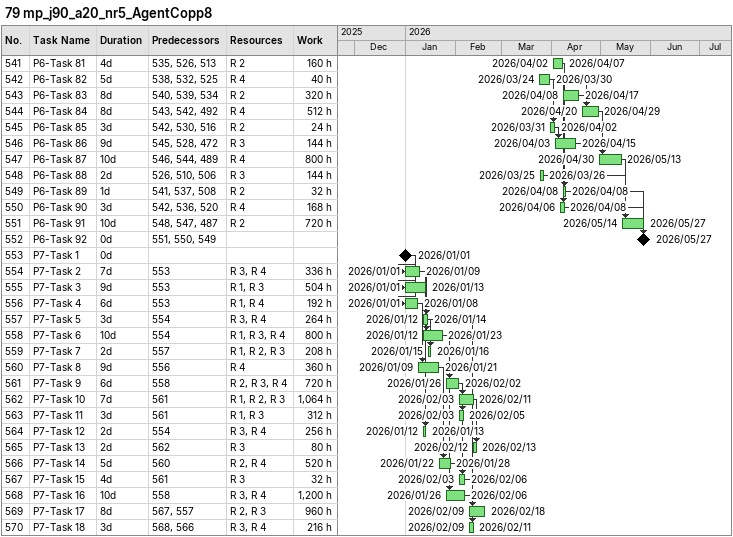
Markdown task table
79 mp_j90_a20_nr5_AgentCopp8

| ID | Task | Duration | Start | Finish | Predecessors | Resources | Work (h) |
|---|---|---|---|---|---|---|---|
| 541 | P6-Task 81 | 4d | 2026-04-02 | 2026-04-07 | 535, 526, 513 | R 2 | 160 |
| 542 | P6-Task 82 | 5d | 2026-03-24 | 2026-03-30 | 538, 532, 525 | R 4 | 40 |
| 543 | P6-Task 83 | 8d | 2026-04-08 | 2026-04-17 | 540, 539, 534 | R 2 | 320 |
| 544 | P6-Task 84 | 8d | 2026-04-20 | 2026-04-29 | 543, 542, 492 | R 4 | 512 |
| 545 | P6-Task 85 | 3d | 2026-03-31 | 2026-04-02 | 542, 530, 516 | R 2 | 24 |
| 546 | P6-Task 86 | 9d | 2026-04-03 | 2026-04-15 | 545, 528, 472 | R 3 | 144 |
| 547 | P6-Task 87 | 10d | 2026-04-30 | 2026-05-13 | 546, 544, 489 | R 4 | 800 |
| 548 | P6-Task 88 | 2d | 2026-03-25 | 2026-03-26 | 526, 510, 506 | R 3 | 144 |
| 549 | P6-Task 89 | 1d | 2026-04-08 | 2026-04-08 | 541, 537, 508 | R 2 | 32 |
| 550 | P6-Task 90 | 3d | 2026-04-06 | 2026-04-08 | 542, 536, 520 | R 4 | 168 |
| 551 | P6-Task 91 | 10d | 2026-05-14 | 2026-05-27 | 548, 547, 487 | R 2 | 720 |
| 552 | P6-Task 92 | 0d | 2026-05-27 | 2026-05-27 | 551, 550, 549 |  |  |
| 553 | P7-Task 1 | 0d | 2026-01-01 | 2026-01-01 |  |  |  |
| 554 | P7-Task 2 | 7d | 2026-01-01 | 2026-01-09 | 553 | R 3, R 4 | 336 |
| 555 | P7-Task 3 | 9d | 2026-01-01 | 2026-01-13 | 553 | R 1, R 3 | 504 |
| 556 | P7-Task 4 | 6d | 2026-01-01 | 2026-01-08 | 553 | R 1, R 4 | 192 |
| 557 | P7-Task 5 | 3d | 2026-01-12 | 2026-01-14 | 554 | R 3, R 4 | 264 |
| 558 | P7-Task 6 | 10d | 2026-01-12 | 2026-01-23 | 554 | R 1, R 3, R 4 | 800 |
| 559 | P7-Task 7 | 2d | 2026-01-15 | 2026-01-16 | 557 | R 1, R 2, R 3 | 208 |
| 560 | P7-Task 8 | 9d | 2026-01-09 | 2026-01-21 | 556 | R 4 | 360 |
| 561 | P7-Task 9 | 6d | 2026-01-26 | 2026-02-02 | 558 | R 2, R 3, R 4 | 720 |
| 562 | P7-Task 10 | 7d | 2026-02-03 | 2026-02-11 | 561 | R 1, R 2, R 3 | 1064 |
| 563 | P7-Task 11 | 3d | 2026-02-03 | 2026-02-05 | 561 | R 1, R 3 | 312 |
| 564 | P7-Task 12 | 2d | 2026-01-12 | 2026-01-13 | 554 | R 3, R 4 | 256 |
| 565 | P7-Task 13 | 2d | 2026-02-12 | 2026-02-13 | 562 | R 3 | 80 |
| 566 | P7-Task 14 | 5d | 2026-01-22 | 2026-01-28 | 560 | R 2, R 4 | 520 |
| 567 | P7-Task 15 | 4d | 2026-02-03 | 2026-02-06 | 561 | R 3 | 32 |
| 568 | P7-Task 16 | 10d | 2026-01-26 | 2026-02-06 | 558 | R 3, R 4 | 1200 |
| 569 | P7-Task 17 | 8d | 2026-02-09 | 2026-02-18 | 567, 557 | R 2, R 3 | 960 |
| 570 | P7-Task 18 | 3d | 2026-02-09 | 2026-02-11 | 568, 566 | R 3, R 4 | 216 |
